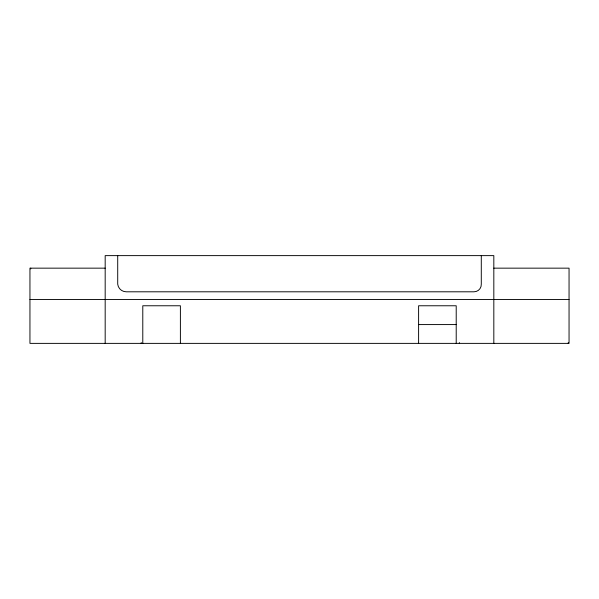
<?xml version="1.0" encoding="UTF-8"?>
<svg xmlns="http://www.w3.org/2000/svg" width="599" height="599" viewBox="0 0 599 599"><rect width="100%" height="100%" fill="white"/><g stroke="black" fill="none" stroke-linecap="round" stroke-linejoin="round"><path stroke-width="0.9" d="M105.177 268.157L29.95 268.157L29.95 343.377L569.05 343.377L569.05 268.157L493.823 268.157M29.95 299.5L569.05 299.5M418.604 324.576L456.213 324.576M568.264 342.598L568.264 343.377M493.823 343.377L493.823 255.623L105.177 255.623L105.177 343.377M481.289 255.623L481.289 284.181A7.323 7.255 0 0 1 473.974 291.803L126.277 291.803A8.611 8.528 0 0 1 117.711 284.181L117.711 255.623M459.351 342.598L459.351 343.377M456.213 343.377L456.213 305.767L418.604 305.767L418.604 343.377M180.396 343.377L180.396 305.767L142.787 305.767L142.787 343.377M141.214 342.598L141.214 343.377M30.736 268.157L30.736 268.944"/></g></svg>
